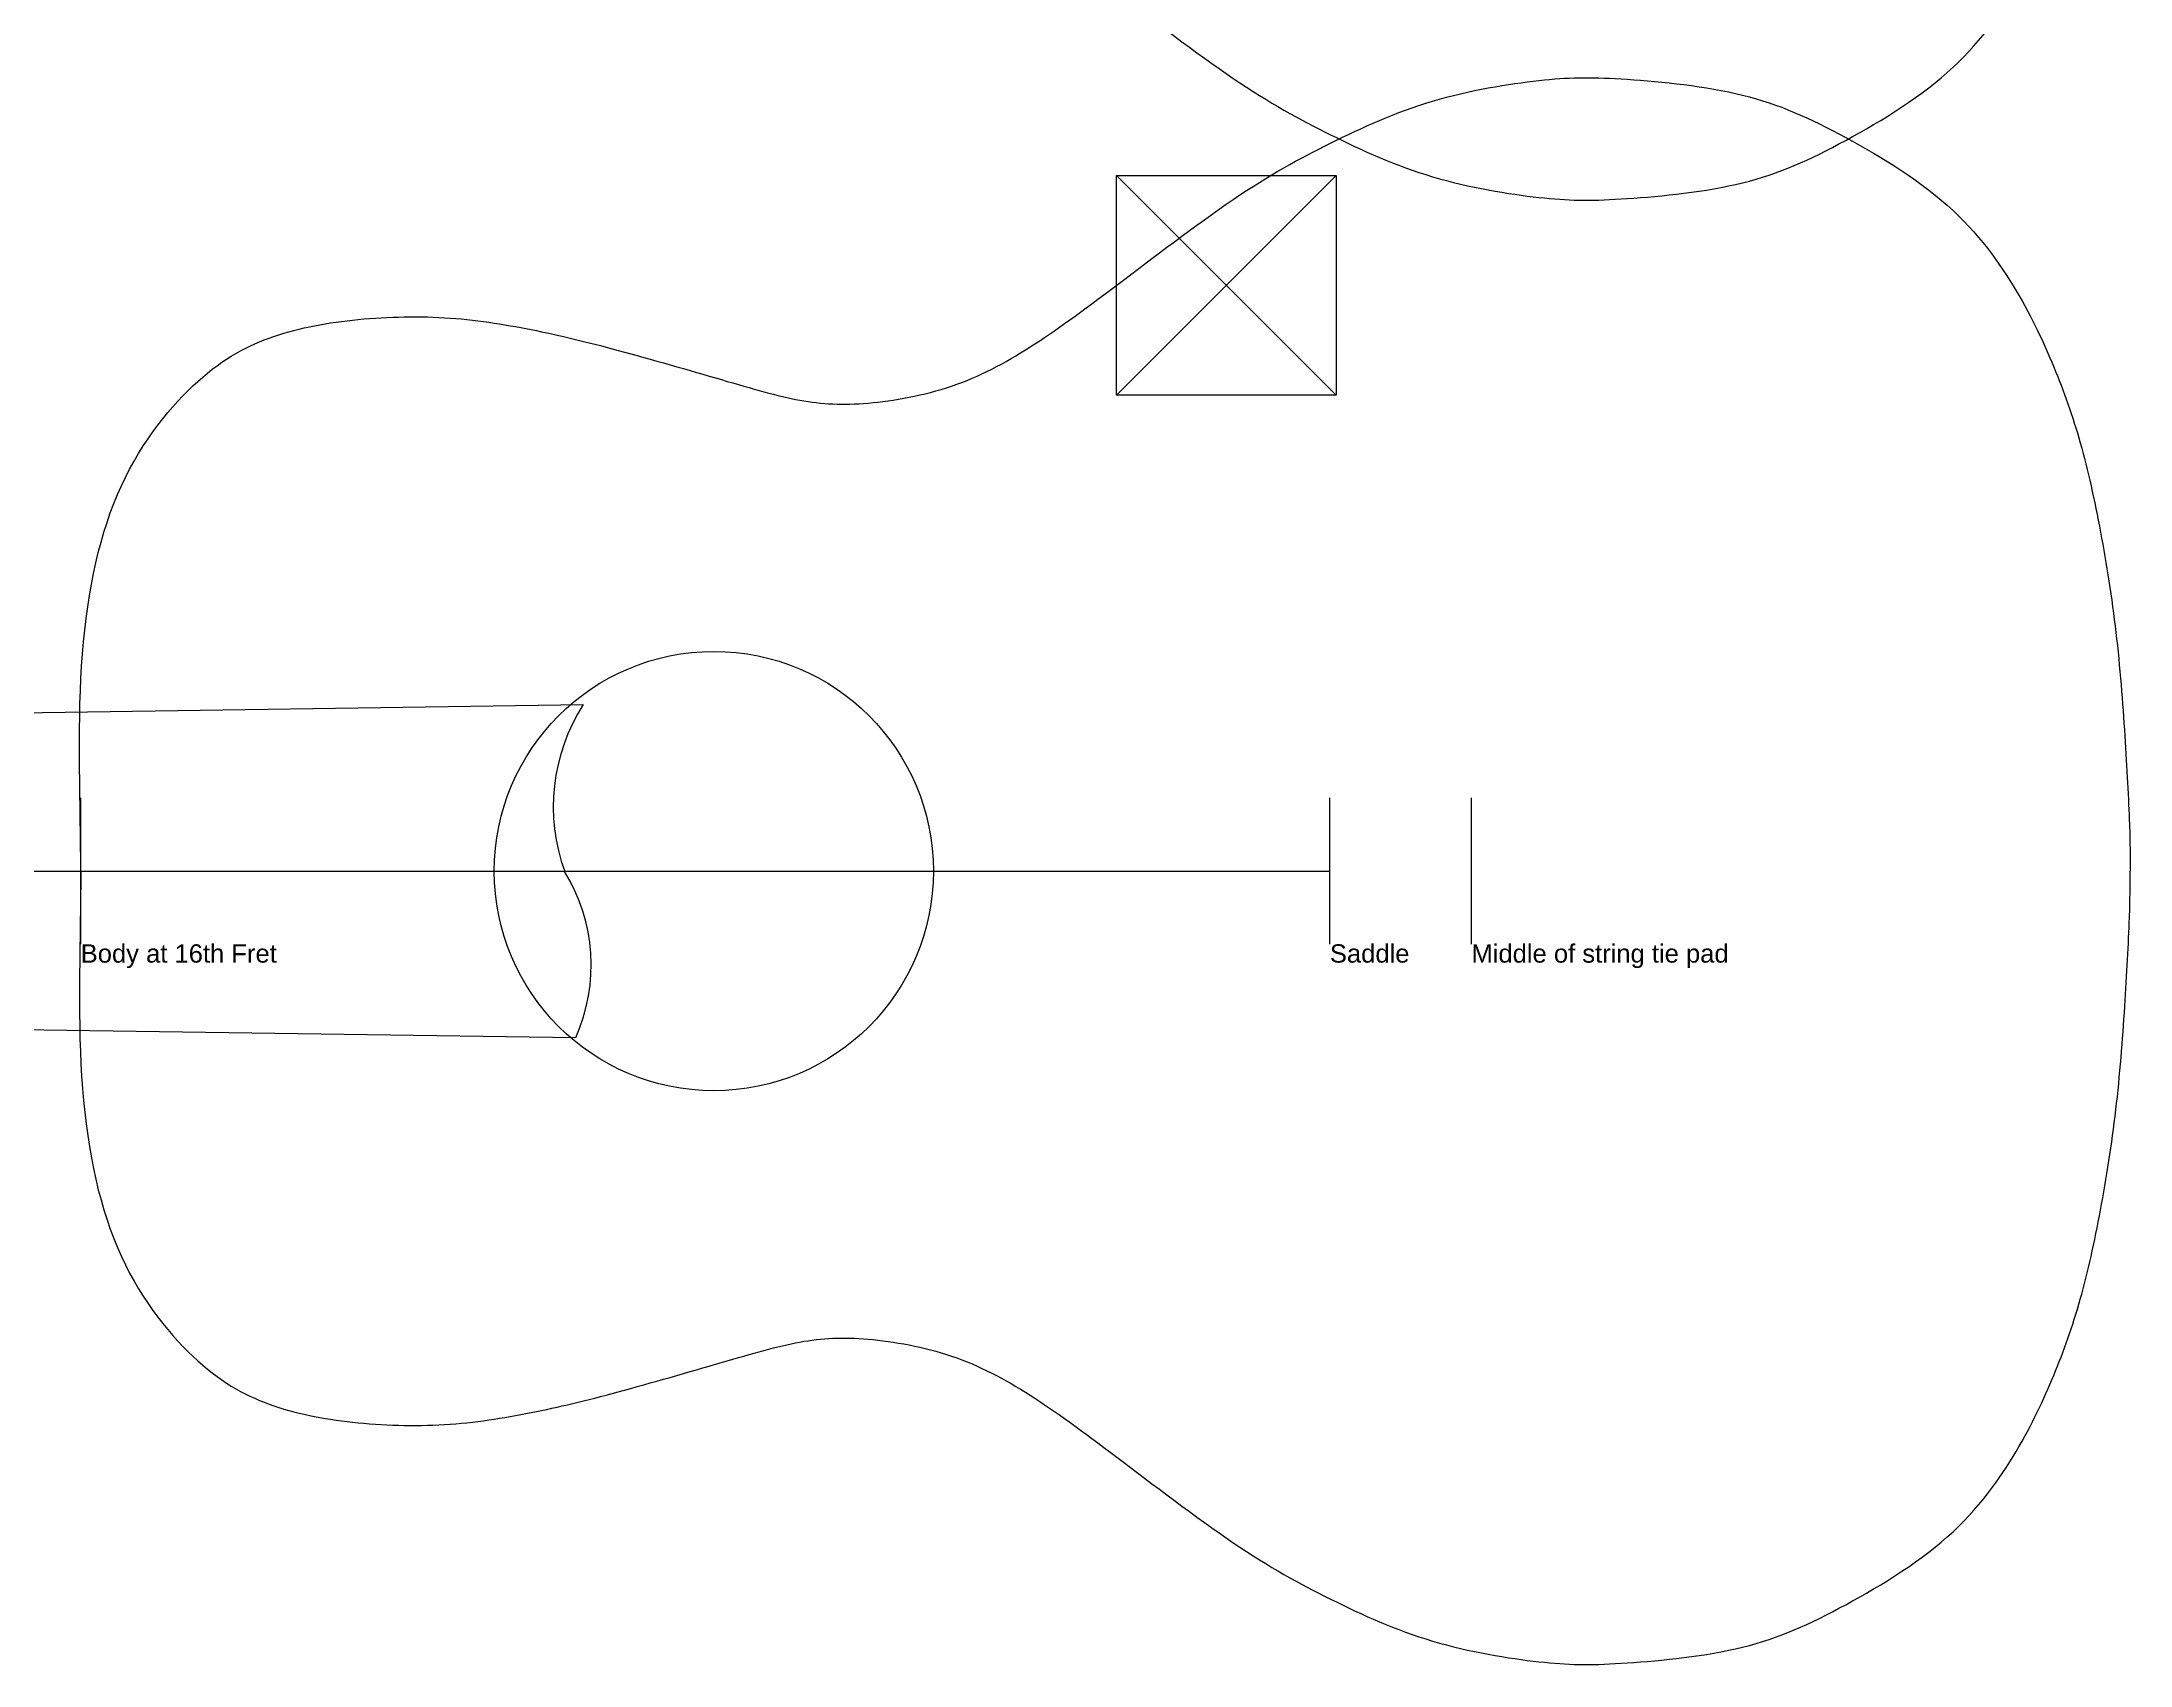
# Model space of a CAD drawing. Header units: millimetres. Extents: x -411 to 1471, y -165 to 1526.
# Drawn here: x 208.2 to 493.5, y 691.5 to 913.3 of the extents above; entities that cross this region are included whole.
import ezdxf

# ---------------------------------------------------------------- set-up
doc = ezdxf.new("R2010")
doc.units = ezdxf.units.MM
doc.layers.get('0').update_dxf_attribs({"linetype": 'CONTINUOUS', "lineweight": 25, "true_color": 0x000000})
doc.layers.add('guides', color=252, linetype='CONTINUOUS', lineweight=25, true_color=0xa0a0a4)
doc.styles.add('textstyle0', font='')
doc.styles.add('textstyle1', font='')
doc.styles.add('textstyle2', font='')
doc.styles.get('textstyle0').set_extended_font_data('Arial')
doc.styles.get('textstyle1').set_extended_font_data('Arial')
doc.styles.get('textstyle2').set_extended_font_data('Arial')

msp = doc.modelspace()

# ---------------------------------------------------------------- linework, layer by layer
for p, q in [((-45.84, 818), (282.14, 822.74)), ((213.5, 790), (213.5, 810)), ((384.16, 790), (384.16, 810)), ((403.5, 790), (403.5, 810)), ((-45.84, 800), (213.5, 800)), ((-45.84, 800), (384.16, 800)), ((-45.84, 782), (281.12, 777.27))]:
    msp.add_line(p, q)
msp.add_circle((300, 800), 30)
for centre, radius, start, end in [((303.92, 808.79), 25.86, 147.3516, 199.9895), ((258.98, 787.19), 24.26, 335.8706, 31.7258)]:
    msp.add_arc(centre, radius, start, end)
for points in [[(213.5, 1000), (213.5, 990.79), (212.61, 971.06), (217.34, 947.06), (229.16, 932.17), (238.97, 926.65), (250.38, 924.44), (263.43, 924.03), (275.18, 925.92), (286.1, 928.55), (302.03, 933.15), (311.97, 936.1), (320.43, 936.51), (332.83, 934.3), (343.17, 928.8), (353.77, 920.99), (372, 907.03), (383.91, 900.55), (397.79, 894.22), (414.05, 891.59), (422.26, 891.51), (440.59, 893.18), (452.95, 898.5), (469.87, 908.68), (478.6, 921.18), (483.22, 931.11), (486.83, 941.15), (489.51, 953.46), (491.73, 967.27), (492.82, 981.86), (493.5, 994.25), (493.5, 1000), (493.5, 1000)], [(213.5, 800), (213.5, 809.21), (212.61, 828.94), (217.34, 852.94), (229.16, 867.83), (238.97, 873.35), (250.38, 875.56), (263.43, 875.97), (275.18, 874.08), (286.1, 871.45), (302.03, 866.85), (311.97, 863.9), (320.43, 863.49), (332.83, 865.7), (343.17, 871.2), (353.77, 879.01), (372, 892.97), (383.91, 899.45), (397.79, 905.78), (414.05, 908.41), (422.26, 908.49), (440.59, 906.82), (452.95, 901.5), (469.87, 891.32), (478.6, 878.82), (483.22, 868.89), (486.83, 858.85), (489.51, 846.54), (491.73, 832.73), (492.82, 818.14), (493.5, 805.75), (493.5, 800), (493.5, 800)], [(213.5, 800), (213.5, 790.79), (212.61, 771.06), (217.34, 747.06), (229.16, 732.17), (238.97, 726.65), (250.38, 724.44), (263.43, 724.03), (275.18, 725.92), (286.1, 728.55), (302.03, 733.15), (311.97, 736.1), (320.43, 736.51), (332.83, 734.3), (343.17, 728.8), (353.77, 720.99), (372, 707.03), (383.91, 700.55), (397.79, 694.22), (414.05, 691.59), (422.26, 691.51), (440.59, 693.18), (452.95, 698.5), (469.87, 708.68), (478.6, 721.18), (483.22, 731.11), (486.83, 741.15), (489.51, 753.46), (491.73, 767.27), (492.82, 781.86), (493.5, 794.25), (493.5, 800), (493.5, 800)]]:
    msp.add_open_spline(points, degree=3)
at = {"layer": 'guides'}
for p, q in [((355, 865), (355, 895)), ((355, 895), (385, 895)), ((355, 895), (385, 865)), ((385, 895), (355, 865)), ((385, 895), (385, 865)), ((385, 865), (355, 865))]:
    msp.add_line(p, q, dxfattribs=at)

# ---------------------------------------------------------------- texts
at = {"char_height": 1, "attachment_point": 1}
for s, insert, style in [('\\H2.5;Body at 16th Fret', (213.5, 790), 'textstyle2'), ('\\H2.5;Saddle', (384.16, 790), 'textstyle1'), ('\\H2.5;Middle of string tie pad', (403.5, 790), 'textstyle0')]:
    msp.add_mtext(s, dxfattribs=dict(at, insert=insert, style=style))

doc.saveas('drawing.dxf')
